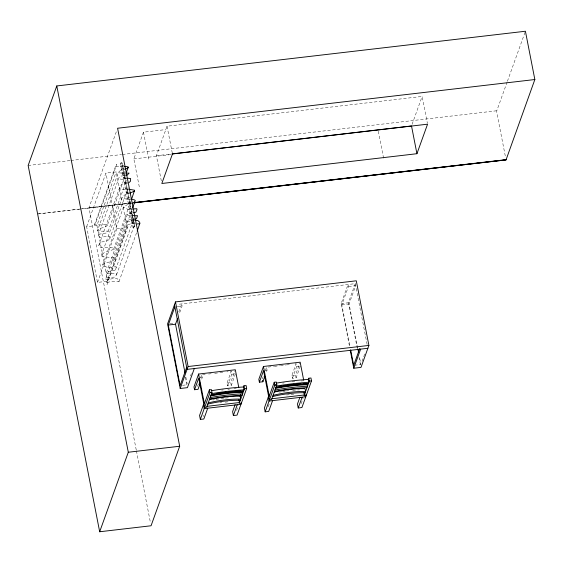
<?xml version="1.0" encoding="UTF-8"?>
<svg xmlns="http://www.w3.org/2000/svg" width="563" height="563" viewBox="0 0 563 563"><rect width="100%" height="100%" fill="white"/><g stroke="black" fill="none" stroke-linecap="round" stroke-linejoin="round"><path stroke-width="0.42" stroke-dasharray="2.81 2.11" d="M135.366 223.884L130.996 223.757L127.386 224.848L127.949 226.467L107.083 284.428L106.52 282.809L110.13 281.718L118.955 281.697L118.772 280.142L117.034 278.551C113.332 277.242 109.665 280.339 105.9 279.628L105.9 278.389L107.617 277.404L114.845 277.123L115.689 276.574L116.668 273.653L108.701 273.801L106.442 272.605L108.37 271.479L115.028 270.141L116.098 267.657L115.901 266.672C111.488 267.214 106.893 268.467 102.994 265.37L102.677 264.955C105.774 261.936 110.637 262.576 113.874 259.944L114.416 258.424L113.191 257.671L104.19 256.812L101.389 255.905L101.305 255.461L104.408 252.407L112.276 249.916L113.663 249.078L113.726 248.177C109.138 246.65 104.359 248.494 99.771 246.995L98.764 245.545L119.638 187.585L121.601 184.207L127.702 183.045M98.764 245.545L100.735 242.167L106.836 241.006L109.588 239.226L109.778 236.509L108.736 236.073L100.045 237.424L98.215 235.39L99.869 234.074L106.456 232.969L108.237 231.076L101.572 231.182L97.786 230.724L97.582 230.302L118.448 172.341L120.362 170.547L124.247 169.639M136.253 449.978L88.954 207.761L116.696 130.707M86.632 226.685L105.935 173.073L116.21 171.87L127.09 227.593L107.793 281.204L97.512 282.408L86.632 226.685L96.913 225.481L116.21 171.87M94.556 224.588L115.422 166.627L116.851 164.15L95.984 222.104L94.556 224.588L100.235 224.94L105.999 224.489L107.427 225.109L125.359 175.311M120.552 163.643L120.778 163.003L121.805 162.693L122.213 163.143L134.705 227.114L133.931 227.698L133.044 227.614L120.552 163.643L122.213 163.143M98.215 235.39L119.082 177.429L120.735 176.113L125.331 175.557M139.3 186.874L133.839 158.907L143.459 132.185L165.825 129.574M108.089 231.541L126.605 180.111M101.305 255.461L122.171 197.5L125.275 194.446L128.899 193.461M109.588 239.226L128.104 187.796M102.677 264.955L123.543 207.001L126.844 204.932L130.468 203.947M97.512 282.408L116.815 228.789L105.935 173.073M113.663 249.078L131.003 200.914M106.442 272.605L127.308 214.644L129.237 213.518L132.622 213.124M105.9 278.389L126.766 220.429L128.484 219.443L134.838 219.155M113.874 259.944L132.389 208.514M106.52 282.809L127.386 224.848M161.335 180.962L156.408 155.733L167.035 126.211L422.137 96.428L427.394 123.339M115.598 269.403L134.114 217.972M133.044 227.614L133.276 226.973L134.297 226.671L134.705 227.114M116.534 274.793L135.05 223.363M118.955 281.697L136.591 232.716M178.83 311.881L181.694 303.914L182.095 305.955L179.238 313.894M190.484 376.021L191.343 373.642M197.472 386.478L198.591 383.375M200.548 377.935L201.667 374.831L202.223 377.682L201.385 380.011M235.461 373.804L231.266 385.451L227.579 385.88L227.023 383.03L231.217 371.383L226.875 371.89M227.579 385.88L231.773 374.233L231.217 371.383M231.266 385.451L230.71 382.601L235.038 370.567M236.573 410.413L238.248 405.754M262.323 378.906L263.16 376.577M265.398 370.37L266.51 367.259L267.073 370.109L265.954 373.22M268.206 406.725L269.318 403.643M300.311 366.231L296.117 377.879L292.429 378.308L291.873 375.458L296.068 363.811L293.457 364.113M292.429 378.308L296.624 366.661L296.068 363.811M296.117 377.879L295.561 375.028L299.889 362.994M301.142 403.622L303.098 398.182M349.391 345.83L341.15 303.612L348.033 284.498L348.427 286.539L341.854 304.794L350.017 346.576M412.102 124.31L422.137 96.428M357.301 348.434L348.384 302.767L355.26 283.653L177.676 304.386M357.744 348.286L349.088 303.95L355.661 285.694L348.427 286.539M362.051 361.312L365.197 352.586M507.122 82.064L496.566 111.39L505.658 157.95M507.418 81.241L525.124 32.063M107.427 225.109L106.879 225.96L103.381 227.6L99.496 228.501L97.582 230.302M125.809 174.776L124.226 175.649L122.178 175.621L122.502 174.734L124.747 174.206M126.429 177.936L124.845 178.809L122.797 178.788L123.121 177.901L125.366 177.373M127.301 182.405L125.718 183.278L123.67 183.256L123.994 182.363L126.232 181.842M128.547 188.774L126.964 189.647L124.916 189.625L125.232 188.739L127.477 188.211M129.314 192.722L127.731 193.595L125.683 193.573L126.006 192.68L128.251 192.159M131.355 203.152L129.764 204.024L127.724 204.003L128.04 203.109L130.285 202.589M133.691 215.115L132.101 215.988L130.06 215.967L130.377 215.073L132.622 214.552M134.29 218.191L132.706 219.063L130.658 219.035L130.982 218.148L133.22 217.621M134.522 220.422L128.35 221.822L126.766 221.667L126.766 220.429M134.064 208.915L130.398 209.682L127.421 209.126L123.543 207.001M127.71 178.218L120.911 179.463L119.082 177.429M28.15 165.466L70.037 160.575M70.91 160.476L121.531 154.565M122.403 154.466L496.791 110.756M156.408 155.733L171.208 154.009M133.839 158.907L171.356 154.522M37.622 213.975L79.418 209.091M80.291 208.993L130.876 203.144M134.381 215.728L129.567 215.84L127.308 214.644M116.815 228.789L127.09 227.593M177.275 306.518L182.095 305.955M169.991 323.591L173.207 323.218M341.15 303.612L348.384 302.767M341.854 304.794L349.088 303.95M202.532 374.733L205.143 374.423M208.62 374.022L211.224 373.712M214.7 373.311L219.049 372.805M219.915 372.699L223.391 372.298M268.248 367.055L273.47 366.45M274.336 366.344L279.551 365.739M280.423 365.633L285.638 365.028M286.504 364.93L289.98 364.521M200.47 377.886L202.223 377.682M231.773 374.233L234.722 373.888M265.321 370.313L267.073 370.109M296.624 366.661L299.572 366.316M182.525 385.317L187.345 384.754M354.479 365.239L360.911 364.493L359.412 356.815M227.023 383.03L230.71 382.601M291.873 375.458L295.561 375.028M219.992 402.756L221.731 402.552M225.2 402.144L227.811 401.841M286.581 394.98L290.051 394.572M290.923 394.473L294.393 394.065M88.954 207.761L130.834 202.933M38.495 213.87L130.954 203.194M129.898 189.414L125.676 189.794L121.889 189.337L120.637 189.034L119.638 187.585M123.571 166.789L115.422 166.627M126.239 173.115L122.438 173.221L118.652 172.764L118.448 172.341M131.636 199.541L125.056 198.852L122.255 197.944L122.171 197.5M378.315 131.228L383.614 158.351M355.26 283.653L367.146 344.528M358.983 357.048L360.834 366.527M167.035 126.211L172.292 153.122M203.081 415.072L203.384 416.641M143.459 132.185L148.921 160.159M185.846 377.083L187.176 383.903M185.417 377.309L187.099 385.929M121.805 162.693L134.297 226.671M96.913 225.481L107.793 281.204M136.422 450.836L150.546 523.175M279.318 392.115A49.924 17.896 -11 0 1 281.697 391.693M282.485 391.559A49.924 17.896 -11 0 1 285.652 391.074M286.44 390.961A49.924 17.896 -11 0 1 288.805 390.666M292.704 390.272A49.924 17.896 -11 0 1 299.523 389.885M282.661 383.121A81.241 29.128 -11 0 1 284.224 382.875M291.986 381.827A81.241 29.128 -11 0 1 295.068 381.489M301.156 380.961A81.241 29.128 -11 0 1 304.154 380.771M212.884 399.997A49.924 17.896 -11 0 1 214.468 399.688M216.051 399.399A49.924 17.896 -11 0 1 220.013 398.759M220.802 398.646A49.924 17.896 -11 0 1 223.954 398.238M225.517 398.062A49.924 17.896 -11 0 1 230.154 397.668M221.709 390.103A81.241 29.128 -11 0 1 223.265 389.885M227.909 389.307A81.241 29.128 -11 0 1 229.451 389.139M234.032 388.709A81.241 29.128 -11 0 1 236.305 388.533M120.792 165.994L120.475 166.88L122.523 166.908L124.106 166.029L123.037 165.466L120.792 165.994M121.404 169.125L121.087 170.012L123.128 170.04L124.719 169.16L123.649 168.597L121.404 169.125M122.037 172.362L121.721 173.256L123.761 173.277L125.345 172.405L124.282 171.842L122.037 172.362M127.097 198.282L126.781 199.168L128.821 199.196L130.412 198.317L129.342 197.754L127.097 198.282M129.138 208.711L128.814 209.598L130.862 209.626L132.446 208.746L131.376 208.183L129.138 208.711M129.842 212.328L129.525 213.222L131.566 213.243L133.149 212.371L132.087 211.808L129.842 212.328M131.334 219.978L131.017 220.865L133.058 220.893L134.648 220.013L133.579 219.45L131.334 219.978M131.833 222.54L131.517 223.427L133.565 223.455L135.148 222.582L134.078 222.012L131.833 222.54"/><path stroke-width="0.84" d="M131.587 199.281L134.592 190.217L129.898 189.414M137.182 231.083L139.856 223.286L139.638 222.188L137.9 220.59L135.183 220.344M132.685 207.698L135.282 200.463L134.057 199.71L131.636 199.541M56.779 85.956L28.15 165.466L99.672 531.761L151.053 525.765L179.681 446.248L117.583 128.244L534.85 79.531L525.42 31.239L56.779 85.956L128.301 452.244L99.672 531.761M126.239 172.862L128.294 167.148L126.865 166.528L124.395 166.718M350.235 350.137L353.768 368.23L361.003 367.386L368.906 345.422L356.288 280.803L175.487 301.909L167.584 323.873L180.202 388.498L187.43 387.654L194.312 368.54M186.684 367.343L180.111 385.599L168.288 325.055L174.861 306.8M185.009 372.819L175.522 324.211L177.521 318.658M180.202 388.498L188.105 366.534L175.487 301.909M238.803 387.562L235.327 369.764L198.598 374.05L193.975 386.887L194.531 389.737L198.028 389.329L200.266 383.114M194.531 389.737L198.725 378.09L203.757 403.833L199.562 415.48L200.329 419.407L203.848 418.992L207.733 408.196M209.38 389.842L204.08 404.565L204.643 407.422L206.677 407.183L211.977 392.467L211.421 389.61L209.38 389.842L209.943 392.7L200.329 419.407M235.109 404.684L232.61 411.623L233.378 415.543L237.058 415.114L246.671 388.414L246.115 385.556L243.934 385.81L243.512 386.978L244.068 389.835L243.23 389.885A120.932 43.358 -11 0 0 212.582 393.467L211.554 393.643M208.204 402.932L209.162 402.693A49.924 17.896 -11 0 1 240.007 399.09L240.732 399.111L240.169 396.253L240.732 394.698M233.378 415.543L237.262 404.748M243.934 385.81L244.49 388.667L239.191 403.389L241.372 403.129M303.654 379.99L300.178 362.192L263.449 366.478L258.825 379.314L259.381 382.164L262.879 381.756L264.835 376.323M259.381 382.164L263.575 370.517L268.6 396.261L264.413 407.908L265.173 411.835L268.692 411.419L272.583 400.624M274.23 382.277L268.931 396.992L269.487 399.85L271.528 399.61L276.827 384.895L276.264 382.038L274.23 382.277L274.786 385.127L265.173 411.835M299.952 397.112L297.454 404.051L298.221 407.971L301.909 407.542L311.522 380.841L310.966 377.984L308.777 378.237L308.362 379.406L308.918 382.263L308.074 382.319A120.932 43.358 -11 0 0 277.425 385.894L276.398 386.07L276.088 384.628M298.221 407.971L302.113 397.182M308.777 378.237L309.34 381.095L304.041 395.817L306.223 395.564L305.941 394.135M416.93 153.706L427.563 124.184L172.461 153.966L161.827 183.489L416.93 153.706L411.511 125.95L172.074 153.903M359.68 348.666L353.677 365.331L350.679 349.989M353.768 368.23L360.651 349.123M134.444 202.793L506.038 159.892L534.85 79.531M128.294 167.148L127.745 167.999L124.951 169.315M129.04 182.553L130.454 181.265L130.644 178.548L127.71 178.218M134.74 201.983L132.038 203.426M134.529 191.117L129.603 193.208M135.711 219.162L136.556 218.613L137.541 215.692L134.381 215.728M126.105 175.487L127.322 175.009L129.103 173.115L126.239 173.115M139.821 223.736L137.119 223.94M133.438 212.891L135.894 212.181L136.964 209.696L136.774 208.711L134.064 208.915M207.775 404.121L208.732 403.882A49.924 17.896 -11 0 1 239.578 400.286L240.295 400.307M273.055 395.36L274.012 395.12A49.924 17.896 -11 0 1 304.857 391.517L305.575 391.538L305.019 388.681L304.301 388.66A49.924 17.896 -11 0 0 274.237 392.08M272.626 396.549L273.583 396.317A49.924 17.896 -11 0 1 304.428 392.714L305.146 392.735M168.288 325.055L175.522 324.211M188.105 366.534L368.906 345.422M367.878 348.279L187.078 369.384L174.46 304.759M209.943 392.7L211.977 392.467M244.49 388.667L246.671 388.414M274.786 385.127L276.827 384.895M309.34 381.095L311.522 380.841M206.98 406.331L239.493 402.538L238.937 399.681M271.83 398.759L304.344 394.966L303.929 392.819M240.943 404.318L204.214 408.611L203.447 404.684M305.793 396.746L269.065 401.039L268.298 397.112M128.301 452.244L179.681 446.248M134.325 202.525L505.996 159.674M134.367 202.743L506.038 159.892M308.362 379.406L307.518 379.462A120.932 43.358 -11 0 0 276.869 383.037M243.512 386.978L242.667 387.034A120.932 43.358 -11 0 0 212.019 390.609M307.194 384.733L306.385 384.754A81.241 29.128 -11 0 0 275.694 388.343M242.343 392.305L241.534 392.327A81.241 29.128 -11 0 0 210.844 395.916M240.169 396.253L239.451 396.232A49.924 17.896 -11 0 0 209.387 399.653M357.913 349.144L358.582 352.551M276.123 384.642L276.398 386.07M263.449 366.478L269.241 396.141M262.597 380.335L262.879 381.756M242.083 390.947L242.639 393.804A94.908 34.026 -11 0 0 210.119 397.612M240.295 395.184L240.626 396.88M198.598 374.05L204.39 403.713M274.455 391.461A94.908 34.026 -11 0 1 306.976 387.654M274.969 390.039A94.908 34.026 -11 0 1 307.489 386.232L306.934 383.375L306.124 383.403A81.241 29.128 -11 0 0 303.9 383.502M280.107 386.148A81.241 29.128 -11 0 1 281.662 385.894M283.224 385.648A81.241 29.128 -11 0 1 284.779 385.416M287.89 384.986A81.241 29.128 -11 0 1 289.438 384.789M290.987 384.599A81.241 29.128 -11 0 1 294.069 384.262M297.123 383.973A81.241 29.128 -11 0 1 300.156 383.734M275.969 387.267A80.636 28.91 -11 0 1 308.489 383.459M275.265 387.879A85.773 30.747 -11 0 1 307.088 384.198M209.612 399.033A94.908 34.026 -11 0 1 242.125 395.226M216.811 393.467A81.241 29.128 -11 0 1 218.374 393.22M219.929 392.988A81.241 29.128 -11 0 1 222.265 392.657M223.814 392.453A81.241 29.128 -11 0 1 226.136 392.172M229.218 391.834A81.241 29.128 -11 0 1 232.273 391.545M235.306 391.306A81.241 29.128 -11 0 1 240.535 391.004M211.118 394.839A80.636 28.91 -11 0 1 243.638 391.032M211.097 395.325A85.773 30.747 -11 0 1 242.245 391.771"/></g></svg>
